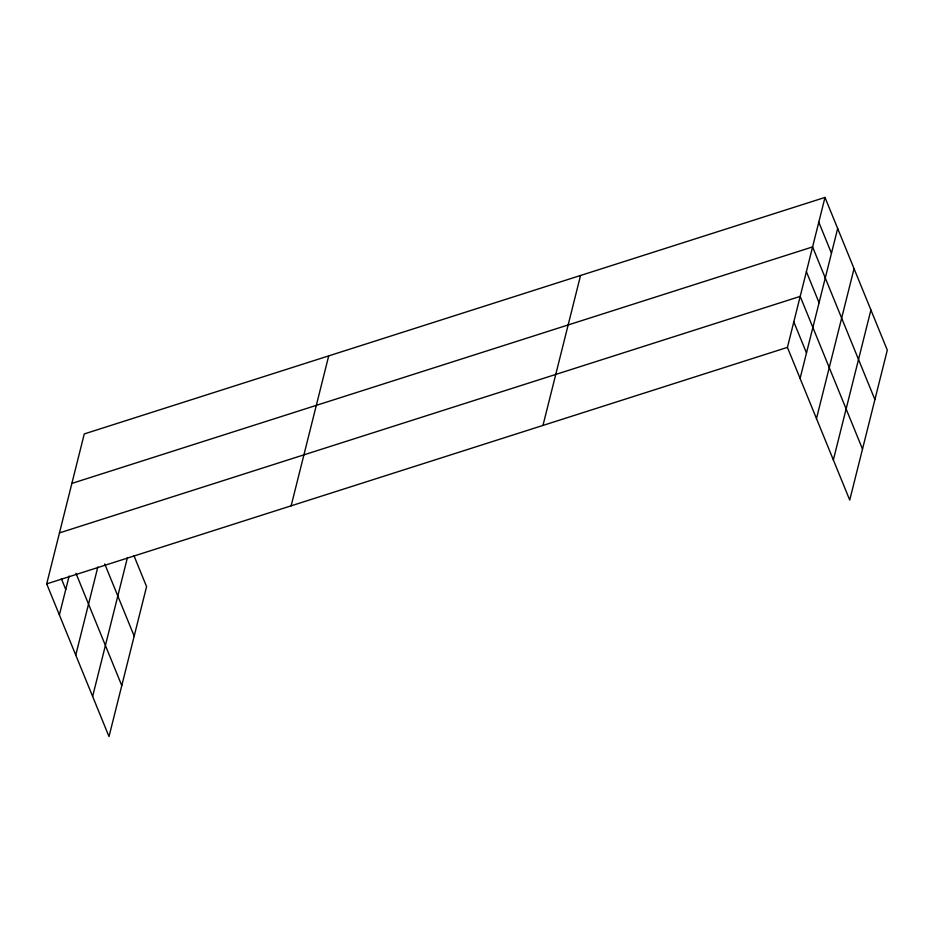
<?xml version="1.0" encoding="UTF-8"?>
<svg xmlns="http://www.w3.org/2000/svg" width="934" height="934" viewBox="0 0 934 934"><rect width="100%" height="100%" fill="white"/><g stroke="black" fill="none" stroke-linecap="round" stroke-linejoin="round"><path stroke-width="1.4" d="M134.029 555.858L146.58 586.622L109.009 736.576L46.7 583.878L84.27 433.936L824.991 197.424L887.3 350.122L849.73 500.064L787.42 347.378L824.991 197.424M59.379 614.957L69.128 576.044M75.759 655.084L97.837 566.996M92.629 696.437L127.456 557.493M291.139 505.831L328.71 355.889M542.981 425.425L580.551 275.472M800.099 378.445L837.67 228.503M816.479 418.584L854.05 268.63M833.35 459.925L870.92 309.983M71.871 483.415L812.592 246.915L874.901 399.6M59.472 532.905L800.193 296.393L862.502 449.079M46.7 583.878L787.42 347.378M818.791 222.175L831.47 253.242M806.392 271.654L819.071 302.721M793.807 321.88L806.486 352.959M104.748 563.961L134.181 636.112M75.981 573.336L121.782 685.591M61.352 578.66L65.765 589.471"/></g></svg>
